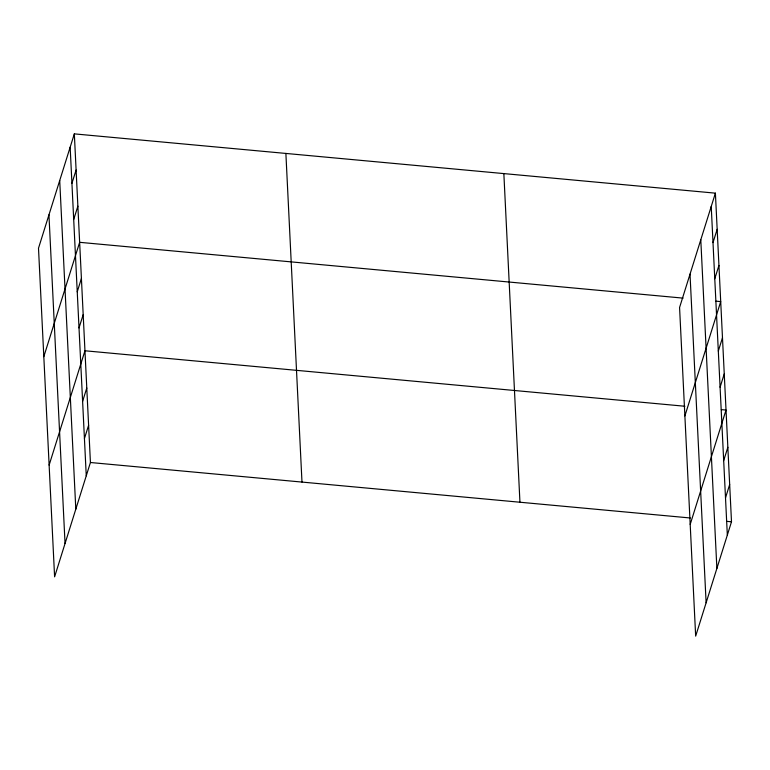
<?xml version="1.0" encoding="UTF-8"?>
<svg xmlns="http://www.w3.org/2000/svg" width="770" height="770" viewBox="0 0 770 770"><rect width="100%" height="100%" fill="white"/><g stroke="black" fill="none" stroke-linecap="round" stroke-linejoin="round"><path stroke-width="1.16" d="M74.334 133.874L38.5 248.209L54.603 576.846L90.427 462.51L74.334 133.874L715.397 193.155L731.5 521.791L695.666 636.126L679.573 307.49L715.397 193.155M71.928 183.337L76.105 170.026M73.699 219.488L77.876 206.177M43.813 356.664L79.647 242.319L683.106 298.125M77.241 291.782L81.418 278.471M79.012 327.933L83.189 314.622M49.126 465.109L84.96 350.774L684.896 406.252M82.611 401.334L86.779 388.022M84.43 438.582L88.608 425.271M713.001 242.608L717.168 229.296M714.772 278.759L718.939 265.448M684.886 415.935L720.71 301.599L716.013 301.166M718.314 351.062L722.481 337.751M720.085 387.214L724.252 373.902M690.199 524.389L726.023 410.054L721.326 409.621M723.675 460.614L727.852 447.303M725.504 497.853L729.671 484.542M90.427 462.51L690.363 517.989M726.803 521.357L731.5 521.791M711.23 206.466L727.332 535.102M700.787 239.797L716.88 568.443M690.016 274.149L706.119 602.785M503.85 173.587L519.943 502.232M285.882 153.432L301.984 482.078M70.157 147.185L86.259 475.822M59.714 180.526L75.806 509.163M48.943 214.869L65.046 543.514"/></g></svg>
